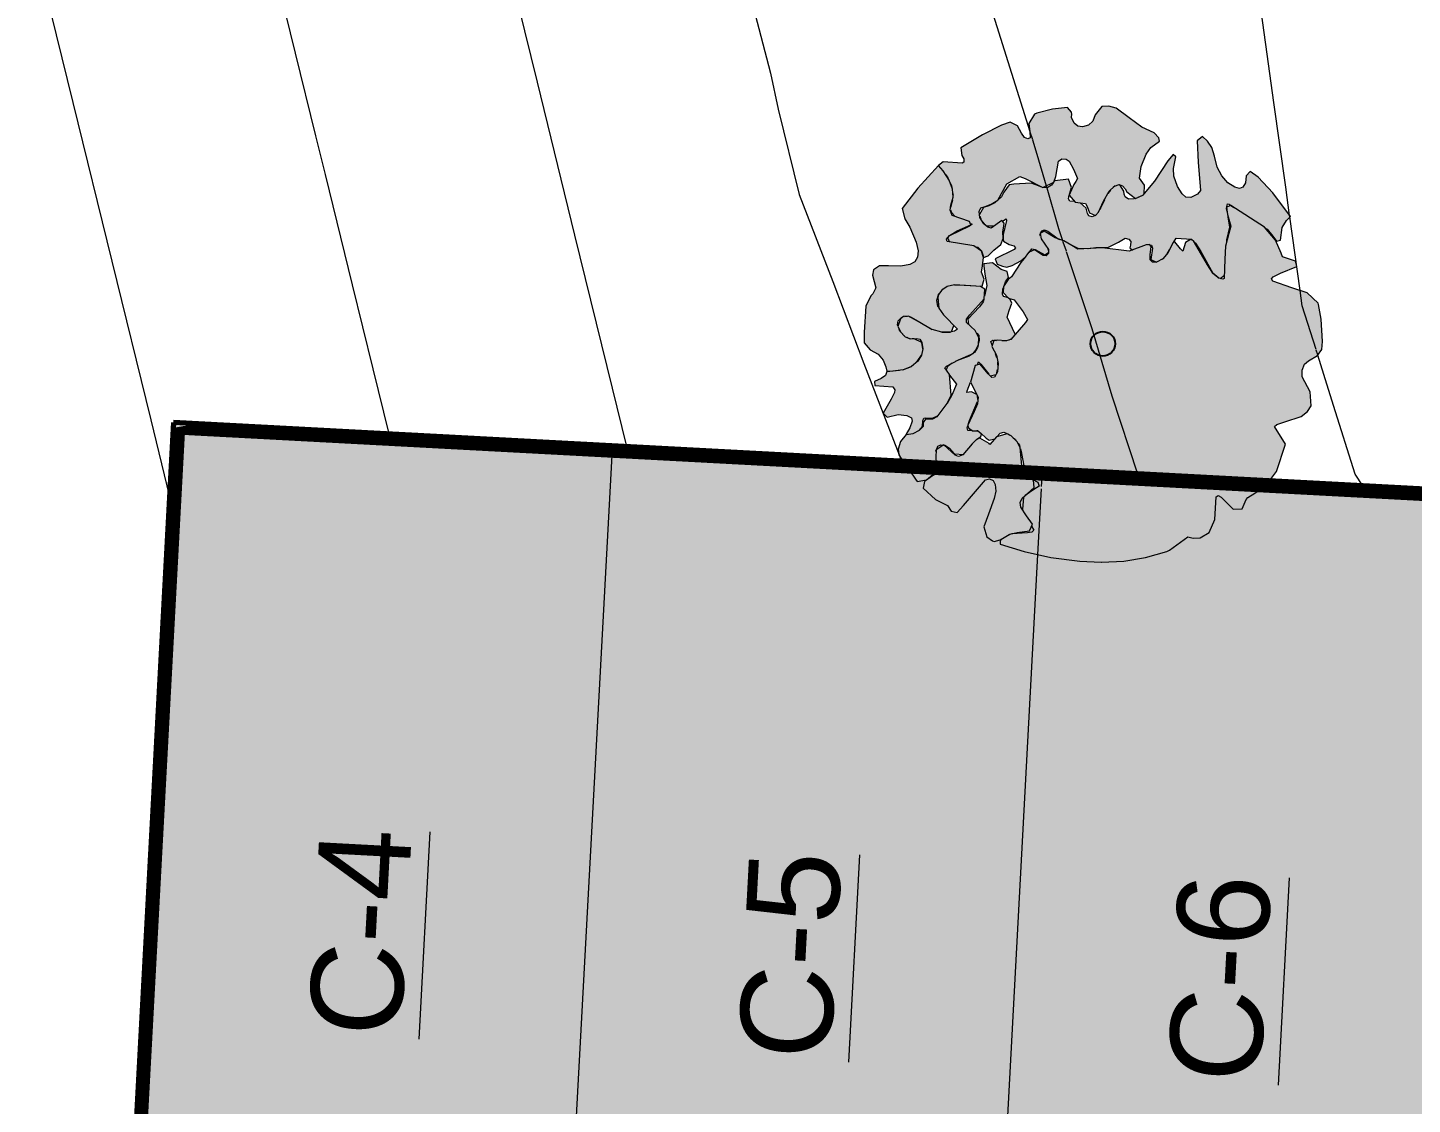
# Model space of a CAD drawing. Header units: metres. Extents: x -490 to 202, y -217 to 332.
# Drawn here: x -22.41 to 0.12, y -28.31 to -10.8 of the extents above; entities that cross this region are included whole.
import ezdxf

# ---------------------------------------------------------------- set-up
doc = ezdxf.new("R2010")
doc.units = ezdxf.units.M
for name, color, linetype, lineweight, true_color in [('1 arbol_dwg', 8, 'Continuous', 9, 0x767676), ('A-DETL', 94, 'Continuous', 9, 0x00a600), ('C-TOPO-MAJR', 66, 'Continuous', 18, 0x647b04)]:
    doc.layers.add(name, color=color, linetype=linetype, lineweight=lineweight, true_color=true_color)
for name, color, linetype, lineweight in [('A-DETL-GENF', 7, 'Continuous', 9), ('A-DETL-THIN', 7, 'Continuous', 9), ('C-PROP-IDEN', 7, 'Continuous', 9)]:
    doc.layers.add(name, color=color, linetype=linetype, lineweight=lineweight)
doc.layers.add('CUANT MURO PERIMETRAL H2.10', color=4, linetype='Continuous')
doc.styles.add('Arial_B', font='arial.ttf', dxfattribs={"height": 1.5})

# ---------------------------------------------------------------- blocks, each defined once
blk = doc.blocks.new('1 arbol_dwg-V112-PLANTA DE MURO PERIMETRAL')
at = {"layer": 'A-DETL-GENF', "true_color": 0x004c00, "transparency": 33554483}
blk.add_hatch(color=98, dxfattribs=at).paths.add_polyline_path([(-4.917, 6.694), (-4.838, 6.722), (-4.635, 6.907), (-4.597, 7.002), (-4.601, 7.11), (-4.581, 7.254), (-4.616, 7.297), (-4.79, 7.173), (-4.845, 7.185), (-4.91, 7.241), (-4.973, 7.345), (-4.987, 7.442), (-4.958, 7.499), (-4.788, 7.561), (-4.684, 7.626), (-4.538, 7.89), (-4.323, 8.013), (-4.239, 7.981), (-3.95, 7.832), (-3.769, 7.917), (-3.738, 8.009), (-3.695, 8.258), (-3.641, 8.297), (-3.572, 8.292), (-3.52, 8.258), (-3.429, 8.078), (-3.386, 7.981), (-3.523, 7.708), (-3.425, 7.592), (-3.255, 7.572), (-3.227, 7.522), (-3.192, 7.419), (-3.094, 7.377), (-3.045, 7.433), (-2.963, 7.61), (-2.871, 7.77), (-2.784, 7.854), (-2.708, 7.879), (-2.652, 7.861), (-2.581, 7.76), (-2.443, 7.651), (-2.304, 7.727), (-2.294, 7.868), (-2.377, 7.984), (-2.348, 8.175), (-2.268, 8.376), (-2.194, 8.484), (-2.052, 8.586), (-2.062, 8.643), (-2.141, 8.72), (-2.34, 8.816), (-2.759, 9.123), (-2.874, 9.157), (-2.989, 9.15), (-3.1, 9.012), (-3.136, 8.914), (-3.208, 8.846), (-3.302, 8.817), (-3.378, 8.829), (-3.442, 8.881), (-3.482, 8.972), (-3.484, 9.058), (-3.55, 9.135), (-3.794, 9.105), (-4.083, 9.026), (-4.178, 8.871), (-4.154, 8.638), (-4.196, 8.624), (-4.247, 8.647), (-4.296, 8.717), (-4.36, 8.837), (-4.479, 8.895), (-4.622, 8.848), (-4.933, 8.69), (-5.283, 8.479), (-5.269, 8.352), (-5.235, 8.301), (-5.237, 8.242), (-5.263, 8.228), (-5.569, 8.251), (-5.648, 8.191), (-5.532, 8.042), (-5.474, 7.95), (-5.422, 7.805), (-5.41, 7.673), (-5.454, 7.471), (-5.423, 7.411), (-5.376, 7.361), (-5.141, 7.277), (-5.123, 7.247), (-5.099, 7.238), (-5.142, 7.204), (-5.478, 7.038), (-5.494, 7.009), (-5.474, 6.951), (-5.008, 6.863), (-4.946, 6.793), (-4.922, 6.722)])
at = {"layer": 'A-DETL-GENF', "true_color": 0x2f4c26, "transparency": 33554483}
for points in [[(-1.065, 6.352), (-0.997, 6.404), (-0.979, 6.877), (-0.912, 7.203), (-0.955, 7.54), (-0.947, 7.568), (-0.917, 7.563), (-0.741, 7.442), (-0.303, 7.154), (-0.149, 6.959), (-0.086, 6.976), (-0.051, 7.188), (0.012, 7.297), (0.078, 7.362), (-0.21, 7.747), (-0.448, 8.002), (-0.578, 8.095), (-0.64, 8.022), (-0.651, 7.909), (-0.696, 7.835), (-0.752, 7.818), (-0.825, 7.835), (-0.939, 7.91), (-1.036, 8.02), (-1.114, 8.165), (-1.2, 8.481), (-1.27, 8.585), (-1.353, 8.66), (-1.437, 8.593), (-1.425, 8.247), (-1.386, 7.781), (-1.435, 7.725), (-1.545, 7.672), (-1.622, 7.674), (-1.686, 7.727), (-1.759, 7.847), (-1.817, 8.019), (-1.825, 8.143), (-1.787, 8.329), (-1.828, 8.371), (-1.915, 8.267), (-2.141, 7.925), (-2.34, 7.696), (-2.464, 7.646), (-2.569, 7.651), (-2.613, 7.679), (-2.652, 7.802), (-2.708, 7.875), (-2.772, 7.858), (-2.851, 7.789), (-2.892, 7.734), (-3.001, 7.522), (-3.056, 7.419), (-3.094, 7.377), (-3.15, 7.355), (-3.204, 7.37), (-3.227, 7.431), (-3.255, 7.506), (-3.342, 7.582), (-3.513, 7.612), (-3.532, 7.648), (-3.518, 7.721), (-3.484, 7.833), (-3.53, 7.968), (-3.755, 7.942), (-3.769, 7.917), (-3.807, 7.869), (-3.881, 7.829), (-3.96, 7.832), (-4.139, 7.905), (-4.498, 7.877), (-4.684, 7.624), (-4.729, 7.583), (-4.888, 7.516), (-4.92, 7.499), (-4.98, 7.395), (-4.96, 7.325), (-4.891, 7.225), (-4.871, 7.208), (-4.742, 7.207), (-4.616, 7.297), (-4.606, 7.285), (-4.549, 7.322), (-4.541, 7.294), (-4.595, 7.07), (-4.589, 6.96), (-4.499, 6.902), (-4.421, 6.885), (-4.395, 6.849), (-4.415, 6.822), (-4.723, 6.674), (-4.694, 6.583), (-4.537, 6.538), (-4.418, 6.577), (-4.302, 6.642), (-4.199, 6.752), (-4.131, 6.834), (-4.067, 6.82), (-3.918, 6.736), (-3.859, 6.775), (-3.864, 6.834), (-3.984, 7.012), (-4.001, 7.061), (-3.979, 7.109), (-3.968, 7.126), (-3.924, 7.145), (-3.87, 7.121), (-3.681, 6.987), (-3.608, 6.962), (-3.429, 6.869), (-3.378, 6.846), (-3.205, 6.838), (-3.045, 6.859), (-2.879, 6.861), (-2.613, 7.006), (-2.544, 6.982), (-2.52, 6.952), (-2.534, 6.848), (-2.489, 6.814), (-2.215, 6.907), (-2.182, 6.893), (-2.168, 6.844), (-2.194, 6.663), (-2.1, 6.616), (-1.982, 6.688), (-1.906, 6.794), (-1.783, 7.008), (-1.526, 6.986), (-1.465, 6.925), (-1.271, 6.598), (-1.182, 6.44), (-1.081, 6.357)], [(-6.173, 3.819), (-6.061, 3.829), (-5.954, 3.881), (-5.905, 3.943), (-5.901, 4.033), (-5.887, 4.077), (-5.853, 4.083), (-5.745, 4.08), (-5.651, 4.123), (-5.505, 4.32), (-5.439, 4.453), (-5.47, 4.792), (-5.543, 4.897), (-5.515, 4.927), (-5.323, 5.028), (-5.084, 5.129), (-5.038, 5.195), (-4.999, 5.278), (-4.989, 5.388), (-5.049, 5.505), (-5.19, 5.634), (-5.19, 5.689), (-5.139, 5.759), (-4.904, 6.018), (-4.892, 6.177), (-4.963, 6.22), (-5.389, 6.25), (-5.506, 6.223), (-5.595, 6.163), (-5.648, 6.091), (-5.657, 6.044), (-5.644, 5.871), (-5.564, 5.759), (-5.339, 5.527), (-5.389, 5.492), (-5.47, 5.476), (-5.594, 5.48), (-5.749, 5.524), (-6.133, 5.737), (-6.214, 5.733), (-6.265, 5.695), (-6.308, 5.572), (-6.262, 5.477), (-6.189, 5.404), (-6.104, 5.37), (-6.005, 5.375), (-5.953, 5.364), (-5.918, 5.31), (-5.907, 5.195), (-5.926, 5.106), (-5.986, 5.008), (-6.117, 4.906), (-6.22, 4.866), (-6.486, 4.84), (-6.51, 4.771), (-6.578, 4.723), (-6.686, 4.674), (-6.685, 4.61), (-6.391, 4.587), (-6.359, 4.541), (-6.362, 4.495), (-6.415, 4.387), (-6.546, 4.159), (-6.482, 4.095), (-6.304, 4.137), (-6.161, 4.123), (-6.086, 4.086), (-6.073, 4.032), (-6.117, 3.917), (-6.153, 3.854)]]:
    blk.add_hatch(color=89, dxfattribs=at).paths.add_polyline_path(points)
at = {"layer": 'A-DETL-GENF', "true_color": 0x424c26, "transparency": 33554483}
blk.add_hatch(color=69, dxfattribs=at).paths.add_polyline_path([(-6.486, 4.842), (-6.219, 4.869), (-6.089, 4.917), (-5.986, 5.015), (-5.926, 5.106), (-5.904, 5.209), (-5.919, 5.311), (-6.041, 5.37), (-6.121, 5.372), (-6.205, 5.416), (-6.275, 5.495), (-6.312, 5.595), (-6.302, 5.66), (-6.249, 5.716), (-6.18, 5.74), (-6.101, 5.727), (-5.749, 5.524), (-5.594, 5.48), (-5.437, 5.483), (-5.399, 5.588), (-5.515, 5.709), (-5.564, 5.759), (-5.657, 5.897), (-5.675, 5.997), (-5.644, 6.097), (-5.564, 6.187), (-5.506, 6.223), (-5.389, 6.25), (-4.936, 6.236), (-4.91, 6.351), (-4.95, 6.455), (-4.917, 6.694), (-4.949, 6.795), (-5.071, 6.884), (-5.505, 6.956), (-5.518, 6.993), (-5.467, 7.051), (-5.343, 7.125), (-5.123, 7.227), (-5.141, 7.277), (-5.423, 7.378), (-5.455, 7.461), (-5.444, 7.547), (-5.41, 7.673), (-5.422, 7.805), (-5.474, 7.95), (-5.569, 8.101), (-5.648, 8.191), (-5.985, 7.823), (-6.238, 7.488), (-6.196, 7.32), (-6.112, 7.184), (-6.01, 6.94), (-5.98, 6.801), (-5.987, 6.699), (-6.033, 6.624), (-6.133, 6.574), (-6.261, 6.551), (-6.608, 6.558), (-6.703, 6.493), (-6.719, 6.404), (-6.667, 6.2), (-6.715, 6.102), (-6.748, 6.071), (-6.828, 5.899), (-6.855, 5.306), (-6.757, 5.189), (-6.631, 5.122), (-6.548, 5.025), (-6.492, 4.866), (-6.487, 4.843)])
at = {"layer": 'A-DETL-GENF', "true_color": 0x4f7f3f, "transparency": 33554483}
h = blk.add_hatch(color=87, dxfattribs=at)
h.paths.add_polyline_path([(-2.996, 1.735), (-2.631, 1.754), (-2.28, 1.81), (-1.935, 1.907), (-1.888, 1.933), (-1.593, 2.146), (-1.503, 2.126), (-1.391, 2.132), (-1.245, 2.221), (-1.153, 2.43), (-1.129, 2.801), (-1.096, 2.821), (-1.051, 2.795), (-0.856, 2.598), (-0.705, 2.601), (-0.644, 2.757), (-0.617, 2.789), (-0.415, 2.916), (-4.151, 3.105), (-4.093, 3.07), (-4.03, 3.04), (-4.01, 2.97), (-4.237, 2.82), (-4.262, 2.796), (-4.279, 2.591), (-4.116, 2.354), (-4.132, 2.321), (-4.096, 2.258), (-4.129, 2.225), (-4.306, 2.208), (-4.485, 2.186), (-4.512, 2.175), (-4.646, 2.085), (-4.642, 2.03), (-4.167, 1.889), (-3.82, 1.813), (-3.35, 1.752), (-3.001, 1.735)])
h.paths.add_polyline_path([(-0.264, 3.058), (-0.148, 3.213), (-0.005, 3.658), (-0.179, 3.943), (-0.143, 3.976), (0.252, 4.107), (0.353, 4.188), (0.415, 4.282), (0.398, 4.507), (0.27, 4.749), (0.27, 4.861), (0.308, 4.955), (0.373, 5.014), (0.518, 5.099), (0.59, 5.195), (0.598, 5.329), (0.579, 5.688), (0.528, 5.948), (0.352, 6.12), (-0.207, 6.309), (-0.229, 6.347), (-0.204, 6.377), (-0.084, 6.439), (0.18, 6.547), (0.161, 6.633), (-0.05, 6.706), (-0.072, 6.764), (-0.164, 6.976), (-0.345, 7.188), (-0.894, 7.54), (-0.963, 7.514), (-0.944, 7.394), (-0.893, 7.203), (-0.979, 6.877), (-0.998, 6.35), (-1.023, 6.339), (-1.086, 6.359), (-1.182, 6.44), (-1.271, 6.572), (-1.5, 6.964), (-1.549, 6.986), (-1.63, 6.937), (-1.672, 6.794), (-1.711, 6.832), (-1.803, 6.949), (-1.837, 6.931), (-1.913, 6.772), (-1.998, 6.669), (-2.101, 6.615), (-2.168, 6.616), (-2.202, 6.653), (-2.202, 6.736), (-2.186, 6.87), (-2.215, 6.907), (-2.268, 6.899), (-2.544, 6.794), (-2.983, 6.848), (-3.378, 6.831), (-3.608, 6.962), (-3.75, 7.012), (-3.926, 7.124), (-3.995, 7.084), (-3.979, 6.997), (-3.858, 6.826), (-3.86, 6.757), (-3.898, 6.718), (-3.942, 6.727), (-4.088, 6.82), (-4.183, 6.772), (-4.308, 6.61), (-4.46, 6.379), (-4.513, 6.333), (-4.589, 6.221), (-4.594, 6.126), (-4.507, 6.034), (-4.418, 6.006), (-4.27, 5.809), (-4.199, 5.683), (-4.232, 5.635), (-4.473, 5.361), (-4.547, 5.336), (-4.749, 5.341), (-4.773, 5.234), (-4.705, 5.102), (-4.678, 4.967), (-4.69, 4.834), (-4.737, 4.746), (-4.778, 4.74), (-4.838, 4.801), (-4.972, 4.958), (-5.049, 4.937), (-5.125, 4.667), (-5.004, 4.419), (-5.015, 4.312), (-5.149, 4.011), (-5.171, 3.965), (-5.163, 3.928), (-5.093, 3.875), (-5.007, 3.875), (-4.824, 3.721), (-4.731, 3.745), (-4.643, 3.837), (-4.587, 3.849), (-4.51, 3.821), (-4.446, 3.774), (-4.366, 3.696), (-4.316, 3.602), (-4.254, 3.272), (-0.308, 3.06)])
at = {"layer": 'A-DETL-GENF', "true_color": 0x004c00, "transparency": 33554483}
h = blk.add_hatch(color=98, dxfattribs=at)
h.paths.add_polyline_path([(-5.995, 3.049), (-5.843, 3.077), (-5.739, 3.161), (-5.729, 3.2), (-6.112, 3.221), (-6.023, 3.086)])
h.paths.add_polyline_path([(-5.686, 3.348), (-5.686, 3.563), (-5.658, 3.621), (-5.608, 3.647), (-5.544, 3.639), (-5.466, 3.589), (-5.377, 3.498), (-5.243, 3.49), (-5.029, 3.731), (-4.958, 3.779), (-4.949, 3.817), (-5.005, 3.864), (-5.026, 3.875), (-5.171, 3.879), (-5.176, 3.938), (-5.152, 4.011), (-5.144, 4.039), (-5.008, 4.382), (-5.026, 4.463), (-5.125, 4.502), (-5.187, 4.494), (-5.181, 4.526), (-5.105, 4.74), (-5.049, 4.937), (-5.009, 4.958), (-4.995, 4.994), (-4.943, 4.937), (-4.803, 4.766), (-4.714, 4.789), (-4.69, 4.856), (-4.681, 4.94), (-4.697, 5.061), (-4.718, 5.128), (-4.779, 5.246), (-4.779, 5.282), (-4.797, 5.324), (-4.763, 5.35), (-4.533, 5.341), (-4.463, 5.372), (-4.399, 5.446), (-4.529, 5.724), (-4.46, 5.964), (-4.507, 6.034), (-4.594, 6.073), (-4.604, 6.096), (-4.589, 6.221), (-4.559, 6.299), (-4.51, 6.379), (-4.529, 6.465), (-4.628, 6.496), (-4.773, 6.604), (-4.909, 6.589), (-4.91, 6.559), (-4.863, 6.238), (-4.92, 5.972), (-5.049, 5.82), (-5.17, 5.689), (-5.157, 5.604), (-5.042, 5.491), (-5.026, 5.461), (-4.989, 5.425), (-4.989, 5.333), (-5.013, 5.229), (-5.084, 5.129), (-5.096, 5.124), (-5.146, 5.086), (-5.364, 5.006), (-5.491, 4.927), (-5.505, 4.909), (-5.515, 4.856), (-5.355, 4.633), (-5.439, 4.436), (-5.505, 4.32), (-5.673, 4.1), (-5.746, 4.063), (-5.858, 4.063), (-5.898, 4.01), (-5.905, 3.935), (-5.954, 3.881), (-6.061, 3.829), (-6.175, 3.815), (-6.265, 3.7), (-6.305, 3.573), (-6.295, 3.483), (-6.23, 3.377), (-6.203, 3.376), (-6.09, 3.402), (-6.102, 3.37), (-5.689, 3.348)])
at = {"layer": 'A-DETL-GENF', "true_color": 0x2f4c26, "transparency": 33554483}
h = blk.add_hatch(color=89, dxfattribs=at)
h.paths.add_polyline_path([(-4.744, 2.072), (-4.642, 2.1), (-4.485, 2.191), (-4.369, 2.216), (-4.167, 2.245), (-4.116, 2.354), (-4.306, 2.633), (-4.316, 2.706), (-4.285, 2.775), (-4.093, 2.948), (-4.104, 3.07), (-4.167, 3.117), (-5.691, 3.198), (-5.729, 3.15), (-5.873, 3.048), (-5.899, 2.942), (-5.697, 2.754), (-5.503, 2.66), (-5.442, 2.565), (-5.344, 2.542), (-4.956, 2.99), (-4.884, 3.075), (-4.815, 3.093), (-4.758, 3.062), (-4.722, 2.99), (-4.714, 2.891), (-4.739, 2.769), (-4.912, 2.309), (-4.859, 2.146), (-4.768, 2.085)])
h.paths.add_polyline_path([(-4.284, 3.273), (-4.296, 3.363), (-4.316, 3.602), (-4.366, 3.696), (-4.465, 3.791), (-4.532, 3.825), (-4.705, 3.774), (-4.811, 3.652), (-4.824, 3.669), (-4.976, 3.751), (-5.031, 3.73), (-5.101, 3.661), (-5.251, 3.48), (-5.324, 3.454), (-5.377, 3.478), (-5.558, 3.643), (-5.686, 3.563), (-5.686, 3.348), (-4.423, 3.281)])
at = {"layer": 'A-DETL-THIN', "color": 76, "true_color": 0x3f7f00}
for p, q in [((-2.851, 7.789), (-2.892, 7.734)), ((-2.772, 7.858), (-2.805, 7.834)), ((-2.7, 7.877), (-2.729, 7.872)), ((-4.976, 7.364), (-4.96, 7.325)), ((-4.926, 7.268), (-4.891, 7.225)), ((-4.871, 7.208), (-4.742, 7.207)), ((-3.859, 6.808), (-3.861, 6.83)), ((-1.934, 6.746), (-1.887, 6.826)), ((-2.01, 6.663), (-1.982, 6.688)), ((-1.065, 6.352), (-0.997, 6.404)), ((-5.594, 5.48), (-5.453, 5.479)), ((-4.618, 5.341), (-4.533, 5.341)), ((-4.499, 5.352), (-4.463, 5.372)), ((-5.996, 5), (-5.926, 5.106)), ((-4.697, 5.061), (-4.718, 5.128)), ((-4.681, 4.94), (-4.684, 4.997)), ((-6.229, 4.865), (-6.089, 4.917)), ((-4.803, 4.766), (-4.714, 4.789)), ((-4.699, 4.817), (-4.687, 4.869)), ((-5.008, 4.382), (-5.013, 4.437)), ((-5.002, 3.871), (-5.026, 3.875)), ((-4.262, 2.796), (-4.279, 2.591)), ((-4.477, 2.193), (-4.512, 2.175))]:
    blk.add_line(p, q, dxfattribs=at)
at = {"layer": 'A-DETL-THIN', "color": 76, "true_color": 0x3f7f00, "flags": 128}
for points in [[(-5.056, 6.873), (-5.008, 6.863), (-4.949, 6.804), (-4.922, 6.722), (-4.917, 6.694), (-4.838, 6.722), (-4.747, 6.812), (-4.635, 6.907), (-4.597, 7.002), (-4.601, 7.11), (-4.585, 7.202), (-4.581, 7.254), (-4.616, 7.297), (-4.79, 7.173), (-4.845, 7.185), (-4.91, 7.241), (-4.973, 7.345), (-4.987, 7.442), (-4.958, 7.499), (-4.888, 7.524), (-4.788, 7.561), (-4.684, 7.626), (-4.538, 7.89), (-4.323, 8.013), (-4.239, 7.981), (-3.95, 7.832), (-3.769, 7.917), (-3.738, 8.009), (-3.695, 8.258), (-3.641, 8.297), (-3.572, 8.292), (-3.52, 8.258), (-3.451, 8.128), (-3.386, 7.981), (-3.413, 7.93), (-3.445, 7.883), (-3.523, 7.708), (-3.425, 7.592), (-3.255, 7.572), (-3.227, 7.522), (-3.192, 7.419), (-3.094, 7.377), (-3.045, 7.433), (-2.963, 7.61), (-2.871, 7.77), (-2.784, 7.854), (-2.708, 7.879), (-2.652, 7.861), (-2.61, 7.811), (-2.581, 7.76), (-2.443, 7.651), (-2.312, 7.713), (-2.304, 7.727), (-2.294, 7.868), (-2.377, 7.984), (-2.348, 8.175), (-2.268, 8.376), (-2.194, 8.484), (-2.052, 8.586), (-2.062, 8.643), (-2.141, 8.72), (-2.34, 8.816), (-2.544, 8.965), (-2.759, 9.123), (-2.874, 9.157), (-2.989, 9.15), (-3.1, 9.012), (-3.136, 8.914), (-3.208, 8.846), (-3.302, 8.817), (-3.378, 8.829), (-3.442, 8.881), (-3.482, 8.972), (-3.478, 9.025), (-3.484, 9.058), (-3.55, 9.135), (-3.794, 9.105), (-4.046, 9.043), (-4.083, 9.026), (-4.178, 8.871), (-4.159, 8.739), (-4.154, 8.638), (-4.196, 8.624), (-4.247, 8.647), (-4.296, 8.717), (-4.36, 8.837), (-4.479, 8.895), (-4.622, 8.848), (-4.933, 8.69), (-5.283, 8.479), (-5.269, 8.352), (-5.235, 8.301), (-5.237, 8.242), (-5.263, 8.228), (-5.569, 8.251), (-5.648, 8.191)], [(-0.332, 7.172), (-0.303, 7.154), (-0.211, 7.042), (-0.149, 6.959), (-0.086, 6.976), (-0.055, 7.18), (0.012, 7.297), (0.078, 7.362), (-0.21, 7.747), (-0.448, 8.002), (-0.578, 8.095), (-0.64, 8.022), (-0.651, 7.909), (-0.696, 7.835), (-0.752, 7.818), (-0.825, 7.835), (-0.939, 7.91), (-1.036, 8.02), (-1.114, 8.165), (-1.16, 8.341), (-1.2, 8.481), (-1.27, 8.585), (-1.353, 8.66), (-1.437, 8.593), (-1.425, 8.247), (-1.386, 7.781), (-1.435, 7.725), (-1.545, 7.672), (-1.622, 7.674), (-1.686, 7.727), (-1.759, 7.847), (-1.817, 8.019), (-1.825, 8.143), (-1.795, 8.278), (-1.787, 8.329), (-1.828, 8.371), (-1.915, 8.267), (-2.132, 7.935), (-2.304, 7.737)], [(-5.389, 6.25), (-5.227, 6.245), (-4.938, 6.229), (-4.906, 6.339), (-4.95, 6.455), (-4.932, 6.559), (-4.917, 6.694), (-4.949, 6.795), (-5.071, 6.884), (-5.505, 6.956), (-5.518, 6.993), (-5.467, 7.051), (-5.343, 7.125), (-5.123, 7.227), (-5.141, 7.277), (-5.423, 7.378), (-5.455, 7.461), (-5.444, 7.547), (-5.41, 7.673), (-5.422, 7.805), (-5.474, 7.95), (-5.569, 8.101), (-5.648, 8.191), (-5.985, 7.823), (-6.238, 7.488), (-6.196, 7.32), (-6.112, 7.184), (-6.01, 6.94), (-5.98, 6.801), (-5.987, 6.699), (-6.033, 6.624), (-6.116, 6.577), (-6.261, 6.551), (-6.458, 6.555), (-6.608, 6.558), (-6.703, 6.493), (-6.719, 6.404), (-6.667, 6.2), (-6.715, 6.102), (-6.748, 6.071), (-6.828, 5.899), (-6.854, 5.477), (-6.855, 5.306), (-6.757, 5.189), (-6.631, 5.122), (-6.548, 5.025), (-6.503, 4.914), (-6.486, 4.842), (-6.486, 4.84), (-6.279, 4.858)], [(-5.532, 8.042), (-5.505, 8.007), (-5.49, 7.976)], [(-5.459, 7.908), (-5.437, 7.861), (-5.432, 7.834)], [(-3.776, 7.914), (-3.807, 7.869), (-3.881, 7.829), (-3.955, 7.83), (-4.062, 7.873), (-4.139, 7.905), (-4.422, 7.885), (-4.498, 7.877), (-4.585, 7.755), (-4.625, 7.679), (-4.729, 7.583), (-4.827, 7.536), (-4.916, 7.506), (-4.98, 7.395)], [(-3.519, 7.718), (-3.518, 7.721), (-3.484, 7.833), (-3.53, 7.968), (-3.755, 7.942), (-3.764, 7.93)], [(-5.417, 7.753), (-5.409, 7.71), (-5.412, 7.694)], [(-3.433, 7.602), (-3.513, 7.612), (-3.532, 7.648), (-3.521, 7.706)], [(-2.445, 7.653), (-2.464, 7.646), (-2.556, 7.643), (-2.613, 7.679), (-2.626, 7.721), (-2.633, 7.77), (-2.698, 7.876)], [(-2.333, 7.703), (-2.34, 7.696), (-2.402, 7.671)], [(-5.454, 7.471), (-5.436, 7.426), (-5.376, 7.361)], [(-5.422, 7.628), (-5.428, 7.59), (-5.45, 7.505)], [(-0.264, 3.058), (-0.148, 3.213), (-0.005, 3.658), (-0.179, 3.943), (-0.143, 3.976), (-0.013, 4.02), (0.252, 4.107), (0.353, 4.188), (0.415, 4.282), (0.398, 4.507), (0.27, 4.749), (0.27, 4.861), (0.308, 4.955), (0.373, 5.014), (0.518, 5.099), (0.59, 5.194), (0.598, 5.329), (0.579, 5.688), (0.535, 5.928), (0.528, 5.948), (0.352, 6.12), (0.103, 6.201), (-0.207, 6.309), (-0.229, 6.347), (-0.204, 6.377), (-0.084, 6.439), (0.18, 6.547), (0.161, 6.633), (-0.05, 6.706), (-0.072, 6.764), (-0.164, 6.976), (-0.345, 7.188), (-0.894, 7.54), (-0.963, 7.514), (-0.944, 7.394), (-0.893, 7.203), (-0.922, 7.083), (-0.979, 6.877), (-0.991, 6.665), (-0.998, 6.35), (-1.023, 6.339), (-1.086, 6.359), (-1.182, 6.44), (-1.271, 6.572), (-1.5, 6.964), (-1.549, 6.986), (-1.63, 6.937), (-1.672, 6.794), (-1.711, 6.832), (-1.803, 6.949), (-1.837, 6.931), (-1.913, 6.772), (-1.998, 6.669), (-2.101, 6.615), (-2.168, 6.616), (-2.202, 6.653), (-2.202, 6.736), (-2.186, 6.87), (-2.215, 6.907), (-2.268, 6.899), (-2.544, 6.794), (-2.983, 6.848), (-3.378, 6.831), (-3.48, 6.889), (-3.608, 6.962), (-3.75, 7.012), (-3.926, 7.124), (-3.995, 7.084), (-3.979, 6.997), (-3.858, 6.826), (-3.86, 6.757), (-3.898, 6.718), (-3.942, 6.727), (-4.088, 6.82), (-4.183, 6.772), (-4.255, 6.678), (-4.308, 6.61), (-4.46, 6.379), (-4.513, 6.333), (-4.589, 6.221), (-4.594, 6.126), (-4.507, 6.034), (-4.418, 6.006), (-4.27, 5.809), (-4.199, 5.683), (-4.232, 5.635), (-4.473, 5.361), (-4.547, 5.336), (-4.695, 5.346), (-4.749, 5.341), (-4.779, 5.246), (-4.705, 5.102), (-4.678, 4.967), (-4.69, 4.834), (-4.737, 4.746), (-4.778, 4.74), (-4.838, 4.801), (-4.972, 4.958), (-5.049, 4.937), (-5.125, 4.667), (-5.004, 4.419), (-5.015, 4.312), (-5.066, 4.188), (-5.171, 3.965), (-5.163, 3.928), (-5.093, 3.875), (-5.007, 3.875), (-4.959, 3.833), (-4.874, 3.755), (-4.824, 3.721), (-4.731, 3.745)], [(-3.098, 7.379), (-3.15, 7.355), (-3.204, 7.37), (-3.221, 7.407), (-3.245, 7.497), (-3.342, 7.582)], [(-2.949, 7.634), (-3.012, 7.497), (-3.025, 7.477)], [(-0.951, 7.441), (-0.963, 7.492), (-0.961, 7.5)], [(-0.958, 7.516), (-0.947, 7.568), (-0.917, 7.563), (-0.841, 7.506)], [(-5.131, 7.249), (-5.099, 7.238), (-5.142, 7.204), (-5.47, 7.047)], [(-4.606, 7.285), (-4.549, 7.322), (-4.541, 7.294), (-4.595, 7.07), (-4.595, 6.99), (-4.589, 6.96), (-4.499, 6.902), (-4.421, 6.885), (-4.395, 6.849), (-4.415, 6.822), (-4.723, 6.674), (-4.694, 6.583), (-4.605, 6.553), (-4.537, 6.538), (-4.447, 6.561), (-4.308, 6.637), (-4.233, 6.706)], [(-3.074, 7.399), (-3.083, 7.386), (-3.088, 7.383)], [(-0.959, 6.952), (-0.957, 6.98), (-0.909, 7.188), (-0.933, 7.353)], [(-5.478, 7.038), (-5.494, 7.009), (-5.474, 6.951)], [(-3.987, 7.04), (-4.001, 7.061), (-3.994, 7.075)], [(-3.987, 7.089), (-3.968, 7.126), (-3.924, 7.145), (-3.87, 7.121), (-3.699, 6.996), (-3.681, 6.987)], [(-3.205, 6.838), (-3.089, 6.858), (-2.879, 6.861), (-2.72, 6.94), (-2.613, 7.006), (-2.552, 6.992), (-2.52, 6.952), (-2.524, 6.896), (-2.534, 6.848), (-2.489, 6.814)], [(-1.822, 6.939), (-1.783, 7.008), (-1.533, 6.992), (-1.509, 6.968)], [(-4.174, 6.777), (-4.131, 6.834), (-4.074, 6.824), (-3.918, 6.736), (-3.859, 6.775)], [(-3.522, 6.913), (-3.379, 6.846), (-3.231, 6.837)], [(-2.248, 6.902), (-2.239, 6.907), (-2.231, 6.905)], [(-2.209, 6.899), (-2.182, 6.893), (-2.168, 6.844), (-2.194, 6.663), (-2.101, 6.615)], [(-1.493, 6.953), (-1.465, 6.925), (-1.381, 6.792), (-1.182, 6.44), (-1.081, 6.357)], [(-4.581, 6.232), (-4.559, 6.299), (-4.507, 6.367), (-4.529, 6.465), (-4.628, 6.496), (-4.769, 6.604), (-4.909, 6.589), (-4.91, 6.559), (-4.892, 6.422), (-4.863, 6.238), (-4.901, 6.062)], [(-5.645, 5.883), (-5.657, 5.897), (-5.675, 5.997), (-5.649, 6.085)], [(-5.647, 6.093), (-5.647, 6.094), (-5.641, 6.101)], [(-5.586, 6.168), (-5.58, 6.177), (-5.506, 6.223)], [(-4.51, 6.037), (-4.589, 6.061), (-4.604, 6.096), (-4.598, 6.179), (-4.59, 6.206)], [(-4.912, 6.009), (-4.92, 5.972), (-4.982, 5.891), (-5.17, 5.692), (-5.157, 5.604)], [(-4.399, 5.446), (-4.529, 5.724), (-4.5, 5.829), (-4.455, 5.952), (-4.494, 6.03)], [(-6.306, 5.579), (-6.312, 5.595), (-6.302, 5.66), (-6.249, 5.716), (-6.225, 5.725)], [(-6.199, 5.734), (-6.18, 5.74), (-6.154, 5.736)], [(-6.121, 5.73), (-6.101, 5.727), (-5.979, 5.657), (-5.749, 5.524)], [(-6.267, 5.487), (-6.275, 5.495), (-6.286, 5.527)], [(-6.196, 5.412), (-6.205, 5.416), (-6.233, 5.448)], [(-5.437, 5.483), (-5.399, 5.588), (-5.41, 5.6)], [(-5.026, 5.461), (-4.989, 5.425), (-4.985, 5.35), (-4.997, 5.299)], [(-6.109, 5.372), (-6.121, 5.372), (-6.158, 5.392)], [(-5.904, 5.209), (-5.919, 5.311), (-6.041, 5.37), (-6.074, 5.371)], [(-5.004, 5.266), (-5.013, 5.229), (-5.063, 5.148), (-5.078, 5.137)], [(-4.773, 5.267), (-4.797, 5.324), (-4.763, 5.35), (-4.706, 5.345)], [(-5.427, 4.973), (-5.502, 4.919), (-5.52, 4.864)], [(-5.096, 5.124), (-5.146, 5.086), (-5.251, 5.049), (-5.364, 5.006)], [(-5.014, 4.946), (-4.995, 4.994), (-4.959, 4.958), (-4.831, 4.794)], [(-5.469, 4.781), (-5.355, 4.633), (-5.429, 4.455), (-5.505, 4.32)], [(-5.026, 4.463), (-5.109, 4.505), (-5.187, 4.494), (-5.181, 4.526), (-5.125, 4.667)], [(-5.158, 3.993), (-5.144, 4.039), (-5.011, 4.351)], [(-5.658, 4.12), (-5.673, 4.1), (-5.746, 4.063), (-5.858, 4.063), (-5.898, 4.01), (-5.898, 3.943), (-5.954, 3.881)], [(-5.099, 3.88), (-5.171, 3.879), (-5.179, 3.923), (-5.169, 3.956)], [(-5.03, 3.73), (-5.029, 3.731), (-4.958, 3.779), (-4.949, 3.817), (-4.975, 3.847)], [(-4.697, 3.777), (-4.643, 3.837), (-4.587, 3.849), (-4.51, 3.821), (-4.485, 3.801)], [(-6.175, 3.815), (-6.265, 3.7), (-6.305, 3.573), (-6.295, 3.483), (-6.23, 3.377)], [(-4.284, 3.273), (-4.296, 3.363), (-4.316, 3.602), (-4.366, 3.696), (-4.465, 3.791), (-4.532, 3.825), (-4.705, 3.774), (-4.811, 3.652), (-4.824, 3.669), (-4.976, 3.751), (-5.031, 3.73), (-5.101, 3.661), (-5.251, 3.48), (-5.324, 3.454), (-5.377, 3.478), (-5.558, 3.643), (-5.686, 3.563), (-5.689, 3.443), (-5.686, 3.348)], [(-5.682, 3.566), (-5.658, 3.621), (-5.608, 3.647), (-5.561, 3.641)], [(-5.555, 3.64), (-5.544, 3.639), (-5.466, 3.589), (-5.387, 3.498), (-5.243, 3.49)], [(-4.43, 3.757), (-4.395, 3.729), (-4.382, 3.711)], [(-4.351, 3.667), (-4.331, 3.638), (-4.325, 3.618)], [(-6.203, 3.376), (-6.126, 3.393), (-6.09, 3.402), (-6.102, 3.37)], [(-5.686, 3.533), (-5.688, 3.552), (-5.686, 3.556)], [(-4.315, 3.581), (-4.302, 3.537), (-4.254, 3.272)], [(-6.112, 3.221), (-6.023, 3.086), (-5.995, 3.049), (-5.843, 3.077), (-5.739, 3.161), (-5.725, 3.2)], [(-5.691, 3.198), (-5.729, 3.15), (-5.873, 3.048), (-5.899, 2.942), (-5.697, 2.754), (-5.503, 2.66), (-5.442, 2.565), (-5.344, 2.542), (-5.238, 2.66), (-4.884, 3.075)], [(-4.884, 3.075), (-4.815, 3.093), (-4.758, 3.062), (-4.723, 2.997), (-4.714, 2.891), (-4.739, 2.769), (-4.835, 2.519), (-4.912, 2.309), (-4.859, 2.146), (-4.768, 2.085), (-4.744, 2.072), (-4.642, 2.1), (-4.485, 2.191), (-4.369, 2.216), (-4.167, 2.245), (-4.116, 2.354), (-4.213, 2.489), (-4.306, 2.633), (-4.316, 2.706), (-4.285, 2.775), (-4.2, 2.853), (-4.093, 2.948), (-4.104, 3.07), (-4.167, 3.117)], [(-4.125, 3.085), (-4.03, 3.04), (-4.01, 2.97), (-4.094, 2.917), (-4.237, 2.82)], [(-4.606, 2.121), (-4.646, 2.085), (-4.642, 2.03), (-4.256, 1.908), (-3.82, 1.813), (-3.35, 1.752), (-3.001, 1.735), (-2.996, 1.735), (-2.631, 1.754), (-2.28, 1.81), (-1.935, 1.907), (-1.888, 1.933), (-1.593, 2.146), (-1.503, 2.126), (-1.391, 2.132), (-1.245, 2.221), (-1.153, 2.43), (-1.129, 2.801), (-1.096, 2.821), (-1.051, 2.795), (-0.856, 2.598), (-0.705, 2.601), (-0.644, 2.757), (-0.617, 2.789), (-0.5, 2.856), (-0.415, 2.916)], [(-4.132, 2.321), (-4.096, 2.258), (-4.129, 2.225), (-4.197, 2.215), (-4.453, 2.198)]]:
    blk.add_lwpolyline(points, dxfattribs=at)
blk.add_lwpolyline([(-6.415, 4.387), (-6.546, 4.159), (-6.482, 4.095), (-6.304, 4.137), (-6.161, 4.123), (-6.086, 4.086), (-6.073, 4.032), (-6.113, 3.924), (-6.173, 3.819), (-6.175, 3.815), (-6.061, 3.829), (-5.954, 3.881), (-5.905, 3.943), (-5.901, 4.033), (-5.887, 4.077), (-5.853, 4.083), (-5.745, 4.08), (-5.651, 4.123), (-5.505, 4.32), (-5.439, 4.453), (-5.47, 4.792), (-5.543, 4.897), (-5.515, 4.927), (-5.323, 5.028), (-5.084, 5.129), (-5.042, 5.187), (-4.999, 5.278), (-4.989, 5.388), (-5.049, 5.505), (-5.19, 5.634), (-5.19, 5.689), (-5.139, 5.759), (-4.904, 6.018), (-4.892, 6.177), (-4.963, 6.22), (-5.122, 6.232), (-5.389, 6.25), (-5.506, 6.223), (-5.595, 6.163), (-5.648, 6.091), (-5.657, 6.044), (-5.644, 5.871), (-5.564, 5.759), (-5.339, 5.527), (-5.389, 5.492), (-5.47, 5.476), (-5.594, 5.48), (-5.749, 5.524), (-5.938, 5.63), (-6.133, 5.737), (-6.214, 5.733), (-6.265, 5.695), (-6.308, 5.572), (-6.262, 5.477), (-6.189, 5.404), (-6.104, 5.37), (-6.005, 5.375), (-5.953, 5.364), (-5.918, 5.31), (-5.904, 5.209), (-5.926, 5.106), (-5.986, 5.008), (-6.089, 4.917), (-6.22, 4.866), (-6.391, 4.843), (-6.486, 4.84), (-6.51, 4.771), (-6.578, 4.723), (-6.686, 4.674), (-6.685, 4.61), (-6.391, 4.587), (-6.359, 4.541), (-6.362, 4.495)], close=True, dxfattribs=at)

msp = doc.modelspace()

# ---------------------------------------------------------------- hatches: boundary and pattern name
at = {"layer": 'A-DETL-GENF', "true_color": 0x00ffff}
h = msp.add_hatch(color=4, dxfattribs=at)
h.paths.add_polyline_path([(105.222, -46.357), (122.044, -38.544), (121.981, -38.408), (105.295, -46.157), (103.289, -41.838), (98.136, -41.563), (99.098, -23.589), (-20.032, -17.217), (-20.993, -35.193), (-45.109, -33.904), (-45.109, -34.054), (-20.852, -35.351), (-19.89, -17.375), (98.94, -23.731), (97.979, -41.704), (103.191, -41.983), (104.448, -44.691)])
h.paths.add_polyline_path([(-49.96, -33.794), (-48.991, -15.668), (-80.475, -13.984), (-80.624, -13.134), (-80.815, -12.293), (-81.049, -11.462), (-81.324, -10.644), (-81.64, -9.841), (-81.813, -9.445), (-81.95, -9.507), (-81.609, -10.316), (-81.309, -11.141), (-81.053, -11.981), (-80.841, -12.832), (-80.673, -13.694), (-80.605, -14.127), (-49.148, -15.81), (-50.11, -33.786)])
h.paths.add_polyline_path([(-104.928, -26.815), (-93.033, -19.484), (-93.5, -19.151), (-93.515, -19.119), (-93.652, -19.181), (-93.62, -19.249), (-93.304, -19.475), (-104.873, -26.605), (-114.811, -8.823), (-114.945, -8.891), (-107.257, -22.647)])
h.paths.add_polyline_path([(-94.477, -17.359), (-94.34, -17.297), (-97.107, -11.186), (-97.244, -11.248), (-95.077, -16.034)])
h.paths.add_polyline_path([(-113.285, 7.927), (-113.135, 7.936), (-113.198, 8.336), (-113.348, 8.323), (-113.331, 8.215)])
h.paths.add_polyline_path([(-113.371, 8.472), (-113.221, 8.485), (-121.797, 62.923), (-74.127, 70.433), (-69.189, 39.09), (-58.6, 40.758), (-54.752, 16.334), (-60.185, 15.478), (-59.976, 14.149), (-58.189, 11.141), (-58.016, 11.145), (-59.832, 14.201), (-60.013, 15.353), (-54.58, 16.209), (-58.475, 40.929), (-69.064, 39.261), (-74.002, 70.604), (-121.969, 63.048), (-113.521, 9.423)])
h.paths.add_polyline_path([(65.881, 38.428), (82.984, 46.371), (76.411, 60.595), (59.281, 52.639), (62.574, 45.547), (62.71, 45.61), (59.48, 52.566), (76.338, 60.396), (82.785, 46.444), (65.954, 38.627), (63.553, 43.797), (63.417, 43.733), (64.52, 41.358)])
h.paths.add_polyline_path([(-239.123, 228.663), (-231.116, 230.391), (-231.147, 230.538), (-239.044, 228.834), (-251.485, 252.325), (-231.634, 255.506), (-226.464, 231.548), (-229.192, 230.959), (-229.161, 230.813), (-226.286, 231.433), (-231.517, 255.676), (-251.716, 252.44), (-246.123, 241.88)])
at = {"layer": 'A-DETL-GENF', "true_color": 0xfffdfb}
for points in [[(-13.862, -35.723), (-12.9, -17.749), (-19.89, -17.375), (-20.852, -35.349), (-16.124, -35.602)], [(-6.872, -36.097), (-5.91, -18.122), (-12.9, -17.749), (-13.862, -35.723), (-10.748, -35.889)], [(0.118, -36.471), (1.08, -18.496), (-5.91, -18.122), (-6.872, -36.097), (0.005, -36.465)]]:
    msp.add_hatch(color=7, dxfattribs=at).paths.add_polyline_path(points)

# ---------------------------------------------------------------- linework, layer by layer
at = {"layer": 'A-DETL', "color": 96, "lineweight": 25, "true_color": 0x008000}
msp.add_circle((-4.916, -15.938), 0.2, dxfattribs=at)
at = {"layer": 'A-DETL-THIN', "color": 4, "lineweight": 70, "true_color": 0x00ffff}
for p, q in [((-20.032, -17.217), (-20.993, -35.193)), ((99.098, -23.589), (-20.032, -17.217)), ((-20.852, -35.351), (-19.89, -17.375)), ((-19.89, -17.375), (98.94, -23.731))]:
    msp.add_line(p, q, dxfattribs=at)
at = {"layer": 'A-DETL-THIN', "color": 253, "true_color": 0xaaaaaa}
for p, q in [((-13.862, -35.723), (-12.9, -17.749)), ((-5.91, -18.122), (-5.918, -18.261)), ((-5.92, -18.299), (-5.977, -19.369)), ((-5.977, -19.369), (-6.872, -36.097))]:
    msp.add_line(p, q, dxfattribs=at)
at = {"layer": 'C-TOPO-MAJR', "color": 9, "true_color": 0xcbd3ab}
for p, q in [((-6.101, -12.489), (-6.061, -12.614)), ((-5.836, -13.37), (-5.828, -13.4)), ((-1.873, -13.875), (-1.877, -13.85)), ((-1.707, -15.071), (-1.873, -13.875)), ((-5.565, -14.278), (-5.515, -14.427)), ((-1.421, -16.12), (-1.446, -16.041)), ((-8.24, -17.72), (-8.22, -17.774)), ((-8.22, -17.774), (-8.191, -17.85))]:
    msp.add_line(p, q, dxfattribs=at)
at = {"layer": 'C-TOPO-MAJR', "color": 9, "true_color": 0xcbd3ab, "flags": 128}
for points in [[(-23.377, -1.689), (-23.406, -3.153), (-23.437, -4.775), (-23.712, -5.013), (-23.83, -5.369), (-23.567, -6.472), (-23.303, -7.575), (-22.304, -9.433), (-21.671, -12.015), (-21.038, -14.596), (-20.404, -17.178), (-20.097, -18.431)], [(-18.459, -2.768), (-18.516, -5.755), (-17.79, -6.205), (-17.064, -6.655), (-15.611, -7.556), (-14.731, -9.191), (-14.12, -11.681), (-13.51, -14.171), (-12.899, -16.66), (-12.666, -17.611)], [(-16, -3.307), (-16.02, -4.377), (-16.04, -5.426), (-15.497, -5.762), (-15.181, -5.959), (-14.865, -6.155), (-14.322, -6.491), (-14.005, -6.687), (-13.462, -7.024), (-13.146, -7.22), (-12.603, -7.557), (-11.97, -7.949), (-11.725, -8.404), (-11.092, -8.796), (-10.945, -9.07), (-10.605, -10.456), (-10.32, -11.536), (-10.196, -12.123), (-9.856, -13.509), (-9.309, -14.923), (-8.804, -16.259), (-8.258, -17.674), (-8.24, -17.72)], [(-13.541, -3.847), (-13.565, -5.097), (-12.879, -5.522), (-12.194, -5.947), (-11.508, -6.372), (-10.822, -6.797), (-10.137, -7.222), (-9.451, -7.646), (-8.766, -8.071), (-8.08, -8.496), (-7.031, -8.929), (-6.88, -10.013), (-6.103, -12.482)], [(-19.519, -7.451), (-19.152, -8.132), (-18.518, -9.312), (-18.383, -9.86), (-17.722, -12.555), (-17.568, -13.182), (-17.128, -14.979), (-16.792, -16.346), (-16.619, -17.052), (-16.533, -17.404)], [(-1.877, -13.85), (-1.941, -13.39), (-2.132, -12.012), (-2.401, -10.08)], [(-6.059, -12.621), (-5.987, -12.851), (-5.836, -13.37)], [(-5.828, -13.4), (-5.636, -14.064), (-5.566, -14.274)], [(-5.511, -14.439), (-5.093, -15.688), (-4.767, -16.786), (-4.353, -18.056)], [(-1.448, -16.034), (-1.672, -15.321), (-1.707, -15.071)], [(-0.685, -18.252), (-0.81, -18.06), (-1.161, -16.944), (-1.321, -16.436), (-1.42, -16.124)]]:
    msp.add_lwpolyline(points, dxfattribs=at)
at = {"layer": 'CUANT MURO PERIMETRAL H2.10', "const_width": 0.15}
msp.add_lwpolyline([(-45.105, -33.979), (-20.923, -35.272), (-19.965, -17.371), (-19.637, -17.313), (98.695, -23.642), (99.015, -23.735), (98.058, -41.634), (103.195, -41.908), (103.36, -42.17), (105.258, -46.257), (122.013, -38.476)], dxfattribs=at)

# ---------------------------------------------------------------- block references
at = {"layer": '1 arbol_dwg', "color": 76, "true_color": 0x3f7f00}
msp.add_blockref('1 arbol_dwg-V112-PLANTA DE MURO PERIMETRAL', (-1.942, -21.228), dxfattribs=at)

# ---------------------------------------------------------------- texts
at = {"layer": 'C-PROP-IDEN', "char_height": 1.5, "width": 4.16877, "attachment_point": 1, "rotation": 86.9353, "style": 'Arial_B'}
for s, insert in [('\\LC-4', (-17.835, -27.157)), ('\\LC-5', (-10.845, -27.531)), ('\\LC-6', (-3.855, -27.905))]:
    msp.add_mtext(s, dxfattribs=dict(at, insert=insert))

doc.saveas('drawing.dxf')
